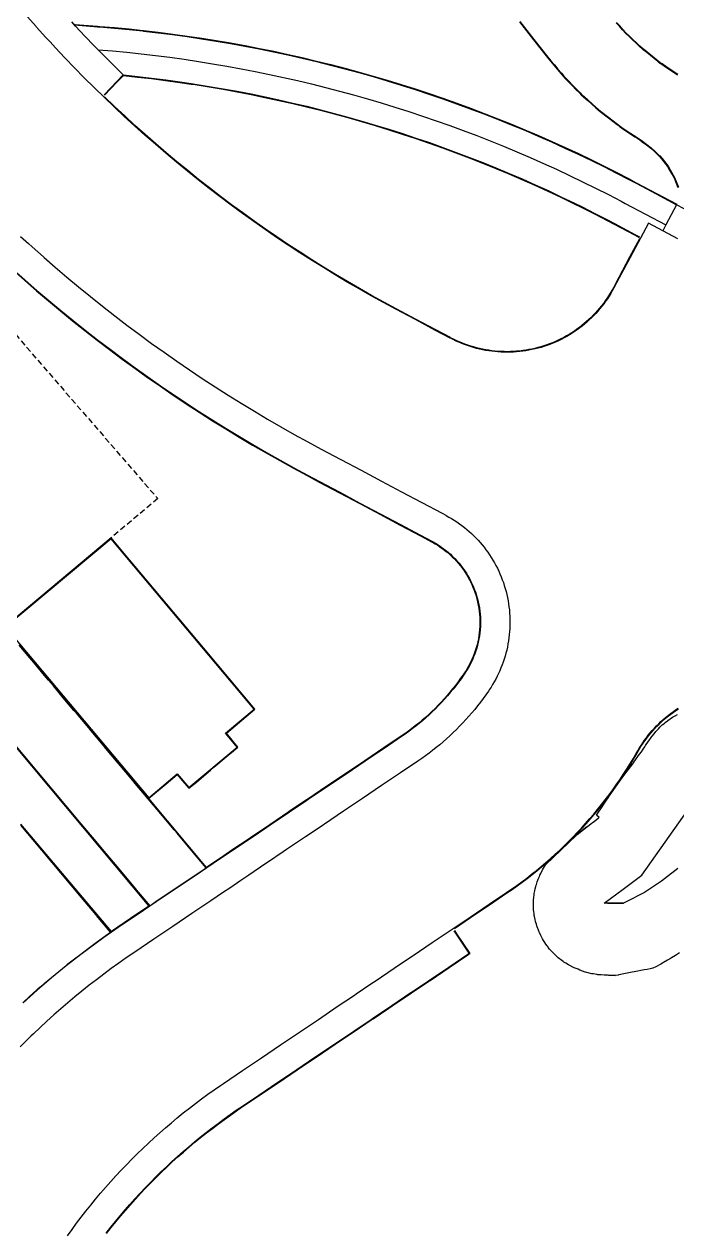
# Model space of a CAD drawing. Header units: metres. Extents: x 337936 to 338461, y 373266 to 374024.
# Drawn here: x 338016.2 to 338044.8, y 373825.8 to 373878.6 of the extents above; entities that cross this region are included whole.
import ezdxf

# ---------------------------------------------------------------- set-up
doc = ezdxf.new("R2010")
doc.units = ezdxf.units.M
doc.linetypes.add('DASHED2', pattern=[0.375, 0.25, -0.125])
for name, color, linetype in [('3D_LINES', 4, 'Continuous'), ('PLOTS EXTERNAL LEVEL', 3, 'Continuous'), ('PLOTS FFL', 1, 'Continuous')]:
    doc.layers.add(name, color=color, linetype=linetype)

msp = doc.modelspace()

# ---------------------------------------------------------------- linework, layer by layer
at = {"layer": '3D_LINES'}
for points in [[(338044.796, 373869.197, 34.028), (338043.506, 373869.884, 34.006), (338042.707, 373868.383, 33.991), (338042.238, 373867.5, 33.975), (338042, 373867.052, 33.968), (338041.932, 373866.928, 33.965), (338041.864, 373866.811, 33.963), (338041.793, 373866.695, 33.961), (338041.718, 373866.582, 33.959), (338041.641, 373866.47, 33.957), (338041.561, 373866.36, 33.955), (338041.478, 373866.252, 33.953), (338041.392, 373866.147, 33.951), (338041.304, 373866.043, 33.949), (338041.213, 373865.942, 33.947), (338041.12, 373865.844, 33.945), (338041.024, 373865.748, 33.943), (338040.925, 373865.654, 33.942), (338040.825, 373865.563, 33.94), (338040.721, 373865.474, 33.938), (338040.616, 373865.388, 33.937), (338040.509, 373865.305, 33.935), (338040.399, 373865.225, 33.934), (338040.287, 373865.147, 33.933), (338040.174, 373865.073, 33.931), (338040.058, 373865.001, 33.93), (338039.941, 373864.933, 33.929), (338039.822, 373864.867, 33.927), (338039.701, 373864.804, 33.926), (338039.579, 373864.745, 33.925), (338039.455, 373864.689, 33.924), (338039.33, 373864.636, 33.923), (338039.204, 373864.586, 33.922), (338039.076, 373864.539, 33.922), (338038.947, 373864.496, 33.921), (338038.817, 373864.456, 33.92), (338038.687, 373864.42, 33.919), (338038.555, 373864.386, 33.918), (338038.422, 373864.357, 33.918), (338038.289, 373864.33, 33.917), (338038.155, 373864.307, 33.916), (338038.02, 373864.288, 33.915), (338037.885, 373864.272, 33.915), (338037.75, 373864.259, 33.914), (338037.615, 373864.25, 33.913), (338037.479, 373864.244, 33.913), (338037.343, 373864.242, 33.912), (338037.207, 373864.244, 33.911), (338037.071, 373864.248, 33.911), (338036.936, 373864.257, 33.91), (338036.8, 373864.269, 33.909), (338036.665, 373864.284, 33.909), (338036.531, 373864.303, 33.908), (338036.397, 373864.325, 33.907), (338036.263, 373864.351, 33.907), (338036.13, 373864.38, 33.906), (338035.998, 373864.412, 33.906), (338035.867, 373864.448, 33.905), (338035.737, 373864.487, 33.904), (338035.608, 373864.53, 33.904), (338035.48, 373864.576, 33.903), (338035.353, 373864.625, 33.903), (338035.228, 373864.677, 33.902), (338035.104, 373864.733, 33.901), (338034.982, 373864.792, 33.901), (338034.857, 373864.855, 33.9), (338034.846, 373864.861, 33.9), (338034.213, 373865.198, 33.898), (338033.33, 373865.667, 33.895), (338032.472, 373866.124, 33.893), (338031.935, 373866.413, 33.892), (338031.403, 373866.706, 33.891), (338030.875, 373867.006, 33.891), (338030.349, 373867.311, 33.891), (338029.827, 373867.622, 33.891), (338029.309, 373867.939, 33.891), (338028.793, 373868.261, 33.892), (338028.282, 373868.588, 33.893), (338027.773, 373868.921, 33.894), (338027.269, 373869.26, 33.896), (338026.768, 373869.603, 33.898), (338026.271, 373869.953, 33.9), (338025.777, 373870.307, 33.903), (338025.287, 373870.667, 33.906), (338024.802, 373871.032, 33.909), (338024.32, 373871.402, 33.912), (338023.842, 373871.778, 33.916), (338023.369, 373872.158, 33.92), (338022.899, 373872.544, 33.925), (338022.434, 373872.934, 33.929), (338021.972, 373873.33, 33.934), (338021.515, 373873.731, 33.939), (338021.063, 373874.136, 33.945), (338020.615, 373874.546, 33.951), (338020.171, 373874.961, 33.957), (338019.732, 373875.381, 33.963), (338019.297, 373875.806, 33.97), (338018.867, 373876.235, 33.976), (338018.441, 373876.669, 33.983), (338018.02, 373877.107, 33.99), (338017.604, 373877.55, 33.996), (338017.37, 373877.803, 34), (338017.194, 373877.996, 33.968), (338016.785, 373878.45, 33.895), (338016.766, 373878.471, 33.891), (338016.385, 373878.904, 33.897)], [(338019.731, 373875.495, 33.984), (338020.293, 373876.074, 34.004), (338020.571, 373876.361, 34.014), (338020.144, 373876.779, 34.021), (338019.722, 373877.202, 34.027), (338019.304, 373877.629, 34.034), (338018.891, 373878.06, 34.041), (338018.483, 373878.496, 34.047), (338018.319, 373878.674, 34.05)], [(338018.435, 373878.548, 34.048), (338018.442, 373878.545, 34.048), (338019.439, 373878.466, 34.051), (338019.546, 373878.457, 34.051), (338020.184, 373878.404, 34.053), (338020.82, 373878.343, 34.055), (338021.422, 373878.28, 34.056), (338021.456, 373878.276, 34.056), (338022.091, 373878.202, 34.056), (338022.725, 373878.121, 34.056), (338023.359, 373878.033, 34.056), (338023.991, 373877.939, 34.056), (338024.623, 373877.838, 34.056), (338025.253, 373877.73, 34.056), (338025.882, 373877.616, 34.056), (338026.51, 373877.494, 34.056), (338027.136, 373877.366, 34.056), (338027.761, 373877.232, 34.056), (338028.385, 373877.091, 34.056), (338029.007, 373876.943, 34.056), (338029.628, 373876.788, 34.056), (338030.246, 373876.627, 34.056), (338030.863, 373876.459, 34.056), (338031.479, 373876.285, 34.056), (338032.092, 373876.104, 34.056), (338032.703, 373875.916, 34.056), (338033.313, 373875.723, 34.056), (338033.92, 373875.522, 34.056), (338034.525, 373875.315, 34.056), (338035.128, 373875.102, 34.056), (338035.728, 373874.882, 34.056), (338036.326, 373874.656, 34.056), (338036.922, 373874.424, 34.056), (338037.515, 373874.185, 34.056), (338038.106, 373873.94, 34.056), (338038.694, 373873.688, 34.056), (338039.279, 373873.43, 34.056), (338039.861, 373873.166, 34.056), (338040.441, 373872.896, 34.056), (338041.017, 373872.62, 34.056), (338041.591, 373872.338, 34.056), (338042.086, 373872.088, 34.056), (338042.086, 373872.088, 34.056), (338042.654, 373871.794, 34.056), (338042.969, 373871.627, 34.056), (338043.852, 373871.158, 34.056), (338044.735, 373870.688, 34.056), (338044.739, 373870.687, 34.056)], [(338018.446, 373878.57, 34.048), (338018.449, 373878.569, 34.048), (338019.441, 373878.491, 34.051), (338019.548, 373878.482, 34.051), (338020.186, 373878.429, 34.053), (338020.823, 373878.368, 34.055), (338021.425, 373878.305, 34.056), (338021.459, 373878.301, 34.056), (338022.094, 373878.227, 34.056), (338022.729, 373878.146, 34.056), (338023.362, 373878.058, 34.056), (338023.995, 373877.964, 34.056), (338024.627, 373877.863, 34.056), (338025.257, 373877.755, 34.056), (338025.887, 373877.64, 34.056), (338026.515, 373877.519, 34.056), (338027.141, 373877.391, 34.056), (338027.767, 373877.256, 34.056), (338028.391, 373877.115, 34.056), (338029.013, 373876.967, 34.056), (338029.634, 373876.812, 34.056), (338030.253, 373876.651, 34.056), (338030.87, 373876.483, 34.056), (338031.486, 373876.309, 34.056), (338032.099, 373876.128, 34.056), (338032.711, 373875.94, 34.056), (338033.32, 373875.746, 34.056), (338033.928, 373875.546, 34.056), (338034.533, 373875.339, 34.056), (338035.136, 373875.125, 34.056), (338035.737, 373874.906, 34.056), (338036.335, 373874.679, 34.056), (338036.931, 373874.447, 34.056), (338037.525, 373874.208, 34.056), (338038.115, 373873.963, 34.056), (338038.704, 373873.711, 34.056), (338039.289, 373873.453, 34.056), (338039.872, 373873.189, 34.056), (338040.451, 373872.919, 34.056), (338041.028, 373872.643, 34.056), (338041.602, 373872.36, 34.056), (338042.098, 373872.11, 34.056), (338042.666, 373871.816, 34.056), (338042.981, 373871.65, 34.056), (338043.864, 373871.18, 34.056), (338044.747, 373870.711, 34.056), (338044.751, 373870.709, 34.056)], [(338019.468, 373877.461, 34.031), (338020.096, 373877.408, 34.031), (338020.723, 373877.348, 34.031), (338021.35, 373877.282, 34.031), (338021.977, 373877.208, 34.031), (338022.602, 373877.129, 34.031), (338023.226, 373877.042, 34.031), (338023.85, 373876.949, 34.031), (338024.472, 373876.849, 34.031), (338025.094, 373876.743, 34.031), (338025.714, 373876.63, 34.031), (338026.333, 373876.51, 34.031), (338026.951, 373876.384, 34.031), (338027.567, 373876.251, 34.031), (338028.182, 373876.111, 34.031), (338028.795, 373875.965, 34.031), (338029.407, 373875.812, 34.031), (338030.017, 373875.653, 34.031), (338030.625, 373875.488, 34.031), (338031.231, 373875.315, 34.031), (338031.836, 373875.137, 34.031), (338032.439, 373874.952, 34.031), (338033.039, 373874.76, 34.031), (338033.638, 373874.562, 34.031), (338034.234, 373874.358, 34.031), (338034.828, 373874.147, 34.031), (338035.42, 373873.93, 34.031), (338036.01, 373873.706, 34.031), (338036.597, 373873.477, 34.031), (338037.181, 373873.241, 34.031), (338037.763, 373872.999, 34.031), (338038.343, 373872.75, 34.031), (338038.92, 373872.496, 34.031), (338039.494, 373872.235, 34.031), (338040.065, 373871.968, 34.031), (338040.633, 373871.695, 34.031), (338041.198, 373871.416, 34.031), (338041.761, 373871.131, 34.031), (338042.32, 373870.84, 34.031), (338042.5, 373870.744, 34.031), (338043.383, 373870.275, 34.031), (338044.266, 373869.806, 34.031), (338044.269, 373869.804, 34.031)], [(338019.749, 373875.478, 33.984), (338020.31, 373876.057, 34.004), (338020.575, 373876.33, 34.013)], [(338020.565, 373876.355, 34.014), (338020.573, 373876.358, 34.014), (338020.573, 373876.358, 34.014), (338021.191, 373876.293, 34.012), (338021.808, 373876.222, 34.011), (338022.425, 373876.143, 34.009), (338023.04, 373876.059, 34.008), (338023.54, 373875.985, 34.006), (338023.709, 373875.959, 34.006), (338024.322, 373875.86, 34.006), (338024.935, 373875.755, 34.006), (338025.546, 373875.644, 34.006), (338026.156, 373875.526, 34.006), (338026.765, 373875.401, 34.006), (338027.372, 373875.27, 34.006), (338027.978, 373875.132, 34.006), (338028.583, 373874.987, 34.006), (338029.186, 373874.837, 34.006), (338029.787, 373874.68, 34.006), (338030.386, 373874.516, 34.006), (338030.984, 373874.346, 34.006), (338031.58, 373874.169, 34.006), (338032.174, 373873.987, 34.006), (338032.766, 373873.797, 34.006), (338033.356, 373873.602, 34.006), (338033.943, 373873.4, 34.006), (338034.529, 373873.192, 34.006), (338035.112, 373872.977, 34.006), (338035.693, 373872.757, 34.006), (338036.272, 373872.53, 34.006), (338036.848, 373872.297, 34.006), (338037.421, 373872.058, 34.006), (338037.992, 373871.812, 34.006), (338038.56, 373871.561, 34.006), (338039.126, 373871.303, 34.006), (338039.689, 373871.04, 34.006), (338040.249, 373870.77, 34.006), (338040.616, 373870.589, 34.006), (338041.171, 373870.309, 34.009), (338041.723, 373870.024, 34.012), (338042.031, 373869.862, 34.013), (338042.913, 373869.392, 34.018), (338043.117, 373869.284, 34.02)], [(338020.573, 373876.332, 34.014), (338020.576, 373876.333, 34.014), (338021.188, 373876.268, 34.012), (338021.805, 373876.197, 34.011), (338022.421, 373876.119, 34.009), (338023.037, 373876.034, 34.008), (338023.536, 373875.96, 34.006), (338023.705, 373875.934, 34.006), (338024.318, 373875.836, 34.006), (338024.93, 373875.731, 34.006), (338025.541, 373875.619, 34.006), (338026.151, 373875.501, 34.006), (338026.76, 373875.376, 34.006), (338027.367, 373875.245, 34.006), (338027.973, 373875.107, 34.006), (338028.577, 373874.963, 34.006), (338029.179, 373874.813, 34.006), (338029.78, 373874.655, 34.006), (338030.38, 373874.492, 34.006), (338030.977, 373874.322, 34.006), (338031.573, 373874.145, 34.006), (338032.166, 373873.963, 34.006), (338032.758, 373873.774, 34.006), (338033.348, 373873.578, 34.006), (338033.935, 373873.376, 34.006), (338034.52, 373873.168, 34.006), (338035.103, 373872.954, 34.006), (338035.684, 373872.733, 34.006), (338036.262, 373872.507, 34.006), (338036.838, 373872.274, 34.006), (338037.411, 373872.035, 34.006), (338037.982, 373871.789, 34.006), (338038.55, 373871.538, 34.006), (338039.116, 373871.28, 34.006), (338039.678, 373871.017, 34.006), (338040.238, 373870.747, 34.006), (338040.605, 373870.566, 34.006), (338041.16, 373870.287, 34.009), (338041.712, 373870.002, 34.012), (338042.019, 373869.839, 34.013), (338042.902, 373869.37, 34.018), (338043.105, 373869.262, 34.02)], [(338043.115, 373869.203, 33.999), (338042.685, 373868.394, 33.991), (338042.216, 373867.511, 33.975), (338041.978, 373867.063, 33.968), (338041.91, 373866.941, 33.965), (338041.842, 373866.824, 33.963), (338041.771, 373866.709, 33.961), (338041.697, 373866.596, 33.959), (338041.621, 373866.484, 33.957), (338041.541, 373866.375, 33.955), (338041.458, 373866.268, 33.953), (338041.373, 373866.163, 33.951), (338041.285, 373866.06, 33.949), (338041.195, 373865.959, 33.947), (338041.102, 373865.861, 33.945), (338041.006, 373865.765, 33.943), (338040.908, 373865.672, 33.942), (338040.808, 373865.581, 33.94), (338040.705, 373865.493, 33.938), (338040.601, 373865.408, 33.937), (338040.494, 373865.325, 33.935), (338040.384, 373865.245, 33.934), (338040.273, 373865.168, 33.933), (338040.16, 373865.094, 33.931), (338040.045, 373865.023, 33.93), (338039.929, 373864.954, 33.929), (338039.81, 373864.889, 33.927), (338039.69, 373864.827, 33.926), (338039.568, 373864.768, 33.925), (338039.445, 373864.712, 33.924), (338039.321, 373864.659, 33.923), (338039.195, 373864.609, 33.922), (338039.068, 373864.563, 33.922), (338038.94, 373864.52, 33.921), (338038.81, 373864.48, 33.92), (338038.68, 373864.444, 33.919), (338038.549, 373864.411, 33.918), (338038.417, 373864.381, 33.918), (338038.284, 373864.355, 33.917), (338038.151, 373864.332, 33.916), (338038.017, 373864.312, 33.915), (338037.883, 373864.296, 33.915), (338037.748, 373864.284, 33.914), (338037.613, 373864.275, 33.913), (338037.478, 373864.269, 33.913), (338037.343, 373864.267, 33.912), (338037.208, 373864.269, 33.911), (338037.072, 373864.273, 33.911), (338036.937, 373864.282, 33.91), (338036.803, 373864.294, 33.909), (338036.668, 373864.309, 33.909), (338036.534, 373864.328, 33.908), (338036.401, 373864.35, 33.907), (338036.268, 373864.375, 33.907), (338036.136, 373864.404, 33.906), (338036.005, 373864.436, 33.906), (338035.874, 373864.472, 33.905), (338035.745, 373864.511, 33.904), (338035.616, 373864.554, 33.904), (338035.489, 373864.599, 33.903), (338035.363, 373864.648, 33.903), (338035.238, 373864.7, 33.902), (338035.115, 373864.756, 33.901), (338034.993, 373864.814, 33.901), (338034.869, 373864.878, 33.9), (338034.857, 373864.883, 33.9), (338034.225, 373865.22, 33.898), (338033.342, 373865.689, 33.895), (338032.484, 373866.146, 33.893), (338031.947, 373866.435, 33.892), (338031.416, 373866.728, 33.891), (338030.887, 373867.028, 33.891), (338030.362, 373867.333, 33.891), (338029.84, 373867.643, 33.891), (338029.322, 373867.96, 33.891), (338028.807, 373868.282, 33.892), (338028.295, 373868.609, 33.893), (338027.787, 373868.942, 33.894), (338027.283, 373869.28, 33.896), (338026.782, 373869.624, 33.898), (338026.285, 373869.973, 33.9), (338025.792, 373870.327, 33.903), (338025.302, 373870.687, 33.906), (338024.817, 373871.052, 33.909), (338024.335, 373871.422, 33.912), (338023.858, 373871.797, 33.916), (338023.384, 373872.178, 33.92), (338022.915, 373872.563, 33.925), (338022.45, 373872.954, 33.929), (338021.989, 373873.349, 33.934), (338021.532, 373873.749, 33.939), (338021.08, 373874.155, 33.945), (338020.632, 373874.565, 33.951), (338020.188, 373874.98, 33.957), (338019.749, 373875.399, 33.963)], [(338045.401, 373870.334, 34.078), (338044.739, 373870.687, 34.056), (338044.269, 373869.804, 34.031), (338044.134, 373869.549, 34.023)], [(338044.739, 373870.687, 34.056), (338044.269, 373869.804, 34.031)], [(338016.084, 373869.306, 33.849), (338016.424, 373868.996, 33.845), (338016.583, 373868.852, 33.866), (338017.083, 373868.408, 33.933), (338017.116, 373868.379, 33.937), (338017.591, 373867.965, 33.933), (338018.103, 373867.529, 33.928), (338018.619, 373867.098, 33.923), (338019.14, 373866.673, 33.919), (338019.665, 373866.253, 33.915), (338020.195, 373865.839, 33.912), (338020.729, 373865.431, 33.908), (338021.267, 373865.028, 33.905), (338021.809, 373864.631, 33.902), (338022.356, 373864.24, 33.9), (338022.907, 373863.855, 33.898), (338023.462, 373863.475, 33.896), (338024.021, 373863.102, 33.894), (338024.584, 373862.734, 33.893), (338025.15, 373862.372, 33.892), (338025.721, 373862.016, 33.891), (338026.295, 373861.667, 33.891), (338026.873, 373861.323, 33.891), (338027.454, 373860.986, 33.891), (338028.039, 373860.655, 33.891), (338028.628, 373860.33, 33.892), (338029.218, 373860.012, 33.893), (338030.079, 373859.554, 33.895), (338030.962, 373859.084, 33.898), (338031.845, 373858.615, 33.901), (338032.728, 373858.145, 33.906), (338033.611, 373857.676, 33.91), (338034.494, 373857.206, 33.916), (338034.655, 373857.121, 33.917), (338034.674, 373857.111, 33.918), (338034.796, 373857.043, 33.919), (338034.913, 373856.974, 33.919), (338035.029, 373856.902, 33.92), (338035.142, 373856.827, 33.921), (338035.254, 373856.749, 33.922), (338035.363, 373856.669, 33.923), (338035.47, 373856.586, 33.924), (338035.575, 373856.499, 33.925), (338035.678, 373856.411, 33.926), (338035.779, 373856.319, 33.927), (338035.877, 373856.225, 33.928), (338035.973, 373856.129, 33.929), (338036.066, 373856.03, 33.93), (338036.157, 373855.929, 33.93), (338036.245, 373855.825, 33.931), (338036.33, 373855.72, 33.932), (338036.413, 373855.612, 33.933), (338036.493, 373855.502, 33.934), (338036.57, 373855.39, 33.935), (338036.644, 373855.276, 33.935), (338036.715, 373855.16, 33.936), (338036.783, 373855.042, 33.937), (338036.848, 373854.923, 33.938), (338036.91, 373854.802, 33.939), (338036.969, 373854.68, 33.939), (338037.024, 373854.556, 33.94), (338037.077, 373854.43, 33.941), (338037.126, 373854.304, 33.942), (338037.172, 373854.176, 33.942), (338037.215, 373854.047, 33.943), (338037.254, 373853.917, 33.944), (338037.29, 373853.786, 33.945), (338037.323, 373853.654, 33.945), (338037.352, 373853.521, 33.946), (338037.378, 373853.387, 33.947), (338037.4, 373853.253, 33.948), (338037.419, 373853.119, 33.948), (338037.434, 373852.984, 33.949), (338037.446, 373852.848, 33.95), (338037.455, 373852.713, 33.951), (338037.46, 373852.577, 33.952), (338037.461, 373852.441, 33.953), (338037.459, 373852.305, 33.954), (338037.454, 373852.169, 33.956), (338037.445, 373852.034, 33.957), (338037.432, 373851.899, 33.958), (338037.416, 373851.764, 33.959), (338037.397, 373851.629, 33.96), (338037.374, 373851.495, 33.962), (338037.348, 373851.362, 33.963), (338037.318, 373851.229, 33.965), (338037.285, 373851.097, 33.966), (338037.248, 373850.966, 33.967), (338037.208, 373850.837, 33.969), (338037.165, 373850.708, 33.971), (338037.119, 373850.58, 33.972), (338037.069, 373850.453, 33.974), (338037.016, 373850.328, 33.975), (338036.96, 373850.205, 33.977), (338036.901, 373850.082, 33.979), (338036.838, 373849.962, 33.981), (338036.773, 373849.843, 33.983), (338036.704, 373849.725, 33.984), (338036.633, 373849.61, 33.986), (338036.556, 373849.493, 33.988), (338036.517, 373849.435, 33.989), (338036.402, 373849.271, 33.992), (338036.286, 373849.11, 33.995), (338036.168, 373848.951, 33.997), (338036.046, 373848.795, 34), (338035.922, 373848.64, 34.003), (338035.795, 373848.488, 34.005), (338035.666, 373848.338, 34.008), (338035.534, 373848.19, 34.011), (338035.4, 373848.045, 34.014), (338035.263, 373847.901, 34.016), (338035.124, 373847.761, 34.019), (338034.982, 373847.622, 34.022), (338034.838, 373847.486, 34.024), (338034.691, 373847.353, 34.027), (338034.543, 373847.222, 34.03), (338034.392, 373847.093, 34.032), (338034.239, 373846.968, 34.035), (338034.084, 373846.844, 34.038), (338033.926, 373846.724, 34.04), (338033.767, 373846.606, 34.043), (338033.606, 373846.491, 34.046), (338033.44, 373846.377, 34.048), (338032.68, 373845.865, 34.058), (338031.851, 373845.306, 34.069), (338031.022, 373844.747, 34.079), (338030.193, 373844.187, 34.089), (338029.364, 373843.628, 34.1), (338029.31, 373843.592, 34.101), (338028.552, 373843.08, 33.991), (338028.535, 373843.069, 33.991), (338027.706, 373842.51, 34.002), (338027.557, 373842.409, 34.004), (338026.877, 373841.951, 34.119), (338026.799, 373841.898, 34.132), (338026.048, 373841.391, 34.142), (338025.699, 373841.156, 34.146), (338025.219, 373840.832, 34.089), (338024.941, 373840.645, 34.056), (338024.39, 373840.273, 34.062), (338023.561, 373839.714, 34.073), (338022.732, 373839.155, 34.083), (338021.903, 373838.595, 34.094), (338021.074, 373838.036, 34.104), (338021.03, 373838.007, 34.105), (338020.699, 373837.78, 34.108), (338020.369, 373837.548, 34.112), (338020.042, 373837.312, 34.116), (338019.718, 373837.072, 34.12), (338019.397, 373836.828, 34.124), (338019.079, 373836.581, 34.127), (338018.763, 373836.329, 34.131), (338018.451, 373836.074, 34.135), (338018.142, 373835.815, 34.139), (338017.836, 373835.552, 34.142), (338017.533, 373835.286, 34.146), (338017.234, 373835.016, 34.15), (338016.937, 373834.742, 34.154), (338016.645, 373834.466, 34.158), (338016.537, 373834.362, 34.159), (338016.354, 373834.184, 34.189), (338016.069, 373833.901, 34.236)], [(338015.758, 373867.828, 33.993), (338016.248, 373867.394, 33.987), (338016.269, 373867.375, 33.987), (338016.785, 373866.927, 33.982), (338017.305, 373866.484, 33.977), (338017.83, 373866.047, 33.973), (338018.359, 373865.616, 33.969), (338018.893, 373865.19, 33.965), (338019.432, 373864.77, 33.961), (338019.974, 373864.355, 33.958), (338020.522, 373863.946, 33.955), (338021.073, 373863.544, 33.952), (338021.629, 373863.146, 33.95), (338022.189, 373862.755, 33.948), (338022.753, 373862.37, 33.946), (338023.321, 373861.99, 33.944), (338023.892, 373861.617, 33.943), (338024.468, 373861.25, 33.942), (338025.048, 373860.889, 33.941), (338025.631, 373860.534, 33.941), (338026.219, 373860.185, 33.941), (338026.809, 373859.842, 33.941), (338027.404, 373859.506, 33.941), (338028.002, 373859.175, 33.942), (338028.603, 373858.852, 33.943), (338029.131, 373858.571, 33.944), (338030.014, 373858.102, 33.947), (338030.897, 373857.632, 33.95), (338031.78, 373857.163, 33.954), (338032.663, 373856.693, 33.959), (338033.546, 373856.224, 33.964), (338034.039, 373855.961, 33.967), (338034.071, 373855.944, 33.968), (338034.189, 373855.877, 33.969), (338034.304, 373855.807, 33.97), (338034.417, 373855.732, 33.972), (338034.527, 373855.654, 33.973), (338034.635, 373855.572, 33.974), (338034.74, 373855.487, 33.975), (338034.841, 373855.398, 33.976), (338034.94, 373855.306, 33.978), (338035.035, 373855.21, 33.979), (338035.127, 373855.111, 33.98), (338035.216, 373855.009, 33.981), (338035.301, 373854.904, 33.982), (338035.383, 373854.796, 33.983), (338035.461, 373854.686, 33.984), (338035.535, 373854.573, 33.985), (338035.605, 373854.457, 33.987), (338035.671, 373854.339, 33.988), (338035.733, 373854.219, 33.989), (338035.791, 373854.097, 33.99), (338035.845, 373853.974, 33.991), (338035.895, 373853.848, 33.992), (338035.94, 373853.72, 33.993), (338035.981, 373853.592, 33.994), (338036.018, 373853.462, 33.994), (338036.05, 373853.33, 33.995), (338036.077, 373853.198, 33.996), (338036.101, 373853.065, 33.997), (338036.119, 373852.931, 33.999), (338036.133, 373852.797, 34), (338036.143, 373852.662, 34.001), (338036.147, 373852.527, 34.002), (338036.148, 373852.392, 34.004), (338036.143, 373852.257, 34.005), (338036.134, 373852.122, 34.007), (338036.121, 373851.987, 34.009), (338036.103, 373851.853, 34.01), (338036.08, 373851.72, 34.012), (338036.053, 373851.588, 34.014), (338036.022, 373851.456, 34.016), (338035.986, 373851.326, 34.018), (338035.945, 373851.197, 34.02), (338035.9, 373851.07, 34.022), (338035.851, 373850.944, 34.024), (338035.798, 373850.82, 34.026), (338035.74, 373850.697, 34.028), (338035.678, 373850.577, 34.031), (338035.613, 373850.459, 34.033), (338035.543, 373850.343, 34.036), (338035.469, 373850.23, 34.038), (338035.416, 373850.152, 34.04), (338035.306, 373849.995, 34.043), (338035.193, 373849.84, 34.046), (338035.077, 373849.687, 34.049), (338034.958, 373849.537, 34.052), (338034.837, 373849.388, 34.054), (338034.713, 373849.242, 34.057), (338034.585, 373849.099, 34.06), (338034.456, 373848.957, 34.063), (338034.323, 373848.819, 34.066), (338034.188, 373848.682, 34.069), (338034.051, 373848.549, 34.072), (338033.911, 373848.417, 34.075), (338033.769, 373848.289, 34.078), (338033.624, 373848.163, 34.081), (338033.477, 373848.04, 34.084), (338033.327, 373847.92, 34.087), (338033.176, 373847.802, 34.09), (338033.022, 373847.688, 34.093), (338032.866, 373847.576, 34.096), (338032.708, 373847.467, 34.098), (338031.946, 373846.953, 34.108), (338031.117, 373846.394, 34.119), (338030.288, 373845.835, 34.129), (338029.459, 373845.276, 34.139), (338028.63, 373844.717, 34.15), (338028.576, 373844.68, 34.151), (338027.818, 373844.169, 34.16), (338027.801, 373844.157, 34.16), (338026.972, 373843.598, 34.171), (338026.823, 373843.498, 34.173), (338026.143, 373843.039, 34.181), (338026.065, 373842.987, 34.182), (338025.314, 373842.48, 34.192), (338024.964, 373842.244, 34.196), (338024.485, 373841.921, 34.202), (338024.207, 373841.733, 34.206), (338024.196, 373841.726, 34.206)], [(338015.775, 373867.847, 33.993), (338016.264, 373867.412, 33.987), (338016.264, 373867.412, 33.987), (338016.286, 373867.394, 33.987), (338016.801, 373866.946, 33.982), (338017.321, 373866.503, 33.977), (338017.846, 373866.067, 33.973), (338018.375, 373865.635, 33.969), (338018.909, 373865.21, 33.965), (338019.447, 373864.79, 33.961), (338019.99, 373864.375, 33.958), (338020.536, 373863.967, 33.955), (338021.088, 373863.564, 33.952), (338021.643, 373863.167, 33.95), (338022.203, 373862.776, 33.948), (338022.767, 373862.391, 33.946), (338023.334, 373862.011, 33.944), (338023.906, 373861.638, 33.943), (338024.482, 373861.271, 33.942), (338025.061, 373860.91, 33.941), (338025.644, 373860.555, 33.941), (338026.231, 373860.206, 33.941), (338026.822, 373859.864, 33.941), (338027.416, 373859.527, 33.941), (338028.014, 373859.197, 33.942), (338028.615, 373858.874, 33.943), (338029.143, 373858.593, 33.944), (338030.026, 373858.124, 33.947), (338030.908, 373857.654, 33.95), (338031.791, 373857.185, 33.954), (338032.674, 373856.715, 33.959), (338033.557, 373856.246, 33.964), (338034.051, 373855.983, 33.967), (338034.083, 373855.966, 33.968), (338034.202, 373855.899, 33.969), (338034.318, 373855.828, 33.97), (338034.431, 373855.753, 33.972), (338034.542, 373855.674, 33.973), (338034.65, 373855.592, 33.974), (338034.756, 373855.506, 33.975), (338034.858, 373855.416, 33.976), (338034.957, 373855.323, 33.978), (338035.053, 373855.227, 33.979), (338035.146, 373855.128, 33.98), (338035.235, 373855.025, 33.981), (338035.321, 373854.919, 33.982), (338035.403, 373854.811, 33.983), (338035.481, 373854.7, 33.984), (338035.556, 373854.586, 33.985), (338035.626, 373854.47, 33.987), (338035.693, 373854.351, 33.988), (338035.756, 373854.231, 33.989), (338035.814, 373854.108, 33.99), (338035.868, 373853.983, 33.991), (338035.918, 373853.857, 33.992), (338035.964, 373853.728, 33.993), (338036.005, 373853.599, 33.994), (338036.042, 373853.468, 33.994), (338036.074, 373853.336, 33.995), (338036.102, 373853.203, 33.996), (338036.125, 373853.069, 33.997), (338036.144, 373852.934, 33.999), (338036.158, 373852.799, 34), (338036.168, 373852.663, 34.001), (338036.172, 373852.527, 34.002), (338036.173, 373852.391, 34.004), (338036.168, 373852.255, 34.005), (338036.159, 373852.12, 34.007), (338036.146, 373851.984, 34.009), (338036.128, 373851.85, 34.01), (338036.105, 373851.715, 34.012), (338036.078, 373851.582, 34.014), (338036.046, 373851.45, 34.016), (338036.01, 373851.319, 34.018), (338035.969, 373851.189, 34.02), (338035.924, 373851.061, 34.022), (338035.874, 373850.934, 34.024), (338035.821, 373850.809, 34.026), (338035.763, 373850.686, 34.028), (338035.701, 373850.565, 34.031), (338035.634, 373850.446, 34.033), (338035.564, 373850.33, 34.036), (338035.49, 373850.216, 34.038), (338035.49, 373850.216, 34.038), (338035.437, 373850.138, 34.04), (338035.327, 373849.98, 34.043), (338035.213, 373849.825, 34.046), (338035.097, 373849.672, 34.049), (338034.978, 373849.521, 34.052), (338034.856, 373849.372, 34.054), (338034.731, 373849.226, 34.057), (338034.604, 373849.082, 34.06), (338034.474, 373848.94, 34.063), (338034.341, 373848.801, 34.066), (338034.206, 373848.665, 34.069), (338034.068, 373848.531, 34.072), (338033.928, 373848.399, 34.075), (338033.785, 373848.27, 34.078), (338033.64, 373848.144, 34.081), (338033.493, 373848.021, 34.084), (338033.343, 373847.9, 34.087), (338033.191, 373847.783, 34.09), (338033.037, 373847.668, 34.093), (338032.88, 373847.556, 34.096), (338032.722, 373847.447, 34.098), (338031.96, 373846.933, 34.108), (338031.131, 373846.374, 34.119), (338030.302, 373845.814, 34.129), (338029.473, 373845.255, 34.139), (338028.644, 373844.696, 34.15), (338028.589, 373844.659, 34.151), (338027.832, 373844.148, 34.16), (338027.815, 373844.137, 34.16), (338026.986, 373843.578, 34.171), (338026.837, 373843.477, 34.173), (338026.157, 373843.018, 34.181), (338026.079, 373842.966, 34.182), (338025.328, 373842.459, 34.192), (338024.978, 373842.224, 34.196), (338024.978, 373842.224, 34.196), (338024.499, 373841.9, 34.202), (338024.221, 373841.712, 34.206), (338023.67, 373841.341, 34.212), (338022.841, 373840.782, 34.223), (338022.012, 373840.222, 34.233), (338021.182, 373839.663, 34.244), (338020.353, 373839.104, 34.254), (338020.059, 373838.903, 34.257), (338019.721, 373838.667, 34.261), (338019.385, 373838.427, 34.265), (338019.052, 373838.182, 34.269), (338018.723, 373837.934, 34.272), (338018.396, 373837.682, 34.276), (338018.072, 373837.426, 34.28), (338017.751, 373837.166, 34.283), (338017.434, 373836.903, 34.287), (338017.119, 373836.635, 34.291), (338016.808, 373836.364, 34.295), (338016.5, 373836.089, 34.298), (338016.195, 373835.811, 34.302)], [(338018.134, 373825.64, 34.317), (338018.33, 373825.913, 34.313), (338018.53, 373826.184, 34.309), (338018.733, 373826.452, 34.305), (338018.939, 373826.718, 34.301), (338019.149, 373826.98, 34.297), (338019.362, 373827.241, 34.293), (338019.578, 373827.498, 34.289), (338019.798, 373827.753, 34.285), (338020.021, 373828.004, 34.281), (338020.247, 373828.254, 34.278), (338020.476, 373828.5, 34.274), (338020.708, 373828.743, 34.27), (338020.943, 373828.983, 34.266), (338021.182, 373829.22, 34.262), (338021.423, 373829.455, 34.258), (338021.667, 373829.686, 34.254), (338021.914, 373829.914, 34.25), (338022.164, 373830.139, 34.246), (338022.417, 373830.36, 34.242), (338022.673, 373830.579, 34.238), (338022.931, 373830.794, 34.234), (338023.192, 373831.006, 34.23), (338023.456, 373831.214, 34.226), (338023.723, 373831.42, 34.222), (338023.992, 373831.621, 34.218), (338024.263, 373831.82, 34.214), (338024.537, 373832.015, 34.21), (338024.814, 373832.207, 34.206), (338024.946, 373832.297, 34.204), (338025.775, 373832.855, 34.194), (338026.604, 373833.414, 34.183), (338027.433, 373833.974, 34.173), (338028.262, 373834.533, 34.162), (338029.091, 373835.092, 34.152), (338029.92, 373835.651, 34.142), (338030.671, 373836.158, 34.132), (338030.749, 373836.21, 34.119), (338031.429, 373836.669, 34.004), (338031.578, 373836.77, 34.002), (338032.407, 373837.329, 33.991), (338032.424, 373837.34, 33.991), (338033.182, 373837.851, 34.101), (338033.236, 373837.888, 34.1), (338034.065, 373838.447, 34.089), (338034.894, 373839.006, 34.079), (338035.723, 373839.565, 34.069), (338036.552, 373840.125, 34.058), (338037.316, 373840.64, 34.048), (338037.537, 373840.791, 34.046), (338037.758, 373840.947, 34.044), (338037.976, 373841.106, 34.042), (338038.192, 373841.269, 34.039), (338038.405, 373841.434, 34.037), (338038.616, 373841.603, 34.035), (338038.825, 373841.774, 34.032), (338039.031, 373841.949, 34.03), (338039.234, 373842.127, 34.028), (338039.435, 373842.307, 34.026), (338039.633, 373842.491, 34.023), (338039.829, 373842.677, 34.021), (338040.022, 373842.866, 34.019), (338040.211, 373843.058, 34.016), (338040.399, 373843.253, 34.014), (338040.583, 373843.451, 34.012), (338040.764, 373843.651, 34.01), (338040.942, 373843.854, 34.007), (338041.118, 373844.059, 34.005), (338041.29, 373844.267, 34.003), (338041.46, 373844.478, 34), (338041.626, 373844.69, 33.998), (338041.789, 373844.906, 33.996), (338041.949, 373845.123, 33.994), (338042.105, 373845.343, 33.991), (338042.259, 373845.566, 33.989), (338042.409, 373845.79, 33.987), (338042.556, 373846.017, 33.984), (338042.7, 373846.246, 33.982), (338042.84, 373846.476, 33.98), (338042.976, 373846.708, 33.977), (338043.045, 373846.828, 33.976), (338043.116, 373846.951, 33.975), (338043.188, 373847.066, 33.973), (338043.262, 373847.18, 33.972), (338043.34, 373847.292, 33.971), (338043.42, 373847.401, 33.97), (338043.503, 373847.509, 33.969), (338043.589, 373847.614, 33.969), (338043.677, 373847.717, 33.968), (338043.768, 373847.818, 33.968), (338043.862, 373847.917, 33.968), (338043.958, 373848.013, 33.968), (338044.057, 373848.106, 33.968), (338044.158, 373848.197, 33.969), (338044.261, 373848.286, 33.969), (338044.367, 373848.371, 33.97), (338044.474, 373848.454, 33.971), (338044.584, 373848.534, 33.972), (338044.696, 373848.612, 33.973), (338044.809, 373848.686, 33.974)], [(338035.032, 373839.069, 34.077), (338035.737, 373839.545, 34.069), (338036.566, 373840.104, 34.058), (338037.33, 373840.619, 34.048), (338037.551, 373840.771, 34.046), (338037.772, 373840.927, 34.044), (338037.991, 373841.086, 34.042), (338038.207, 373841.249, 34.039), (338038.421, 373841.415, 34.037), (338038.632, 373841.583, 34.035), (338038.841, 373841.755, 34.032), (338039.047, 373841.93, 34.03), (338039.251, 373842.108, 34.028), (338039.452, 373842.289, 34.026), (338039.65, 373842.473, 34.023), (338039.846, 373842.659, 34.021), (338040.039, 373842.849, 34.019), (338040.229, 373843.041, 34.016), (338040.417, 373843.236, 34.014), (338040.601, 373843.434, 34.012), (338040.783, 373843.634, 34.01), (338040.961, 373843.837, 34.007), (338041.137, 373844.043, 34.005), (338041.31, 373844.251, 34.003), (338041.479, 373844.462, 34), (338041.646, 373844.675, 33.998), (338041.809, 373844.891, 33.996), (338041.969, 373845.109, 33.994), (338042.126, 373845.329, 33.991), (338042.28, 373845.552, 33.989), (338042.43, 373845.776, 33.987), (338042.577, 373846.003, 33.984), (338042.721, 373846.232, 33.982), (338042.861, 373846.464, 33.98), (338042.998, 373846.696, 33.977), (338043.066, 373846.816, 33.976), (338043.138, 373846.938, 33.975), (338043.209, 373847.053, 33.973), (338043.283, 373847.166, 33.972), (338043.36, 373847.277, 33.971), (338043.44, 373847.386, 33.97), (338043.523, 373847.493, 33.969), (338043.608, 373847.598, 33.969), (338043.696, 373847.701, 33.968), (338043.787, 373847.801, 33.968), (338043.88, 373847.899, 33.968), (338043.976, 373847.995, 33.968), (338044.074, 373848.088, 33.968), (338044.174, 373848.179, 33.969), (338044.277, 373848.266, 33.969), (338044.382, 373848.352, 33.97), (338044.489, 373848.434, 33.971), (338044.598, 373848.514, 33.972), (338044.71, 373848.591, 33.973), (338044.823, 373848.665, 33.974)], [(338040.75, 373843.441, 33.93), (338040.549, 373843.285, 33.949), (338040.825, 373843.5, 33.936), (338040.549, 373843.285, 33.949), (338040.998, 373843.635, 33.92), (338041.073, 373843.693, 33.916), (338041.136, 373843.743, 33.912), (338041.313, 373843.88, 33.895), (338041.338, 373843.9, 33.893), (338041.36, 373843.917, 33.89), (338041.239, 373844.016, 33.942), (338041.325, 373844.144, 33.946), (338041.458, 373844.339, 33.951), (338041.593, 373844.539, 33.955), (338041.652, 373844.626, 33.955), (338041.785, 373844.823, 33.958), (338041.799, 373844.844, 33.958), (338042.244, 373845.492, 33.958), (338042.373, 373845.663, 33.952), (338042.391, 373845.686, 33.951), (338042.535, 373845.876, 33.944), (338042.585, 373845.942, 33.943), (338042.731, 373846.135, 33.934), (338042.874, 373846.322, 33.925), (338042.878, 373846.328, 33.924), (338043.123, 373846.68, 33.91), (338043.2, 373846.79, 33.908), (338043.273, 373846.896, 33.904), (338043.346, 373847, 33.9), (338043.384, 373847.054, 33.899), (338043.418, 373847.103, 33.898), (338043.49, 373847.206, 33.898), (338043.563, 373847.31, 33.898), (338043.605, 373847.37, 33.897), (338043.662, 373847.452, 33.898), (338043.678, 373847.473, 33.898), (338043.755, 373847.573, 33.899), (338043.826, 373847.665, 33.902), (338043.846, 373847.687, 33.901), (338043.933, 373847.78, 33.901), (338043.946, 373847.794, 33.9), (338044.008, 373847.862, 33.901), (338044.035, 373847.885, 33.901), (338044.129, 373847.971, 33.899), (338044.143, 373847.983, 33.899), (338044.206, 373848.04, 33.899), (338044.24, 373848.066, 33.898), (338044.341, 373848.141, 33.896), (338044.357, 373848.153, 33.895), (338044.419, 373848.199, 33.895), (338044.46, 373848.225, 33.893), (338044.566, 373848.291, 33.89), (338044.671, 373848.355, 33.888), (338044.775, 373848.419, 33.887)], [(338042.401, 373840.781, 32.9), (338043.228, 373841.392, 32.9), (338045.436, 373844.528, 32.9)], [(338044.865, 373838.002, 33.427), (338044.691, 373837.89, 33.426), (338044.522, 373837.786, 33.424), (338044.479, 373837.76, 33.425), (338044.341, 373837.678, 33.427), (338044.265, 373837.633, 33.429), (338044.245, 373837.622, 33.429), (338044.048, 373837.51, 33.433), (338043.828, 373837.392, 33.437), (338043.706, 373837.328, 33.439), (338043.588, 373837.305, 33.442), (338043.456, 373837.279, 33.444), (338043.32, 373837.253, 33.447), (338043.183, 373837.226, 33.449), (338043.047, 373837.2, 33.452), (338042.796, 373837.151, 33.456), (338042.215, 373837.038, 33.449), (338042.182, 373837.031, 33.449), (338042.068, 373837.009, 33.448), (338041.768, 373837.019, 33.445), (338042.068, 373837.009, 33.448), (338041.721, 373837.02, 33.446), (338041.584, 373837.025, 33.444), (338041.574, 373837.025, 33.444), (338041.447, 373837.034, 33.444), (338041.444, 373837.035, 33.444), (338041.301, 373837.045, 33.442), (338041.276, 373837.05, 33.442), (338041.234, 373837.056, 33.443), (338041.107, 373837.077, 33.441), (338041.031, 373837.09, 33.448), (338040.767, 373837.157, 33.473), (338040.752, 373837.162, 33.474), (338040.511, 373837.246, 33.496), (338040.434, 373837.28, 33.503), (338040.26, 373837.35, 33.519), (338040.018, 373837.473, 33.54), (338039.898, 373837.548, 33.55), (338039.875, 373837.563, 33.551), (338039.817, 373837.6, 33.547), (338039.788, 373837.618, 33.553), (338039.72, 373837.67, 33.571), (338039.573, 373837.783, 33.558), (338039.543, 373837.81, 33.554), (338039.374, 373837.967, 33.533), (338039.373, 373837.967, 33.533), (338039.234, 373838.12, 33.543), (338039.19, 373838.168, 33.532), (338039.136, 373838.24, 33.516), (338039.112, 373838.272, 33.512), (338039.088, 373838.303, 33.505), (338039.035, 373838.373, 33.495), (338039.026, 373838.385, 33.494), (338038.983, 373838.454, 33.485), (338038.925, 373838.546, 33.476), (338038.882, 373838.614, 33.472), (338038.866, 373838.647, 33.469), (338038.81, 373838.757, 33.463), (338038.759, 373838.856, 33.459), (338038.752, 373838.873, 33.459), (338038.703, 373838.996, 33.455), (338038.658, 373839.107, 33.453), (338038.653, 373839.122, 33.453), (338038.614, 373839.253, 33.451), (338038.59, 373839.332, 33.463), (338038.58, 373839.366, 33.464), (338038.56, 373839.46, 33.462), (338038.532, 373839.594, 33.464), (338038.524, 373839.631, 33.465), (338038.513, 373839.729, 33.466), (338038.506, 373839.787, 33.486), (338038.493, 373839.899, 33.493), (338038.492, 373839.925, 33.493), (338038.488, 373840.059, 33.5), (338038.487, 373840.095, 33.514), (338038.485, 373840.169, 33.521), (338038.489, 373840.227, 33.525), (338038.492, 373840.285, 33.531), (338038.495, 373840.337, 33.55), (338038.499, 373840.406, 33.558), (338038.501, 373840.438, 33.563), (338038.514, 373840.524, 33.572), (338038.517, 373840.546, 33.58), (338038.525, 373840.596, 33.6), (338038.542, 373840.704, 33.617), (338038.567, 373840.804, 33.653), (338038.59, 373840.9, 33.67), (338038.606, 373840.964, 33.685), (338038.614, 373840.986, 33.689), (338038.656, 373841.11, 33.732), (338038.678, 373841.173, 33.748), (338038.693, 373841.217, 33.762), (338038.746, 373841.335, 33.798), (338038.771, 373841.391, 33.812), (338038.793, 373841.44, 33.827), (338038.802, 373841.461, 33.833), (338038.804, 373841.463, 33.834), (338038.899, 373841.654, 33.889), (338038.922, 373841.7, 33.901), (338039.016, 373841.853, 33.935), (338040.363, 373843.14, 33.959), (338040.4, 373843.168, 33.962), (338040.526, 373843.267, 33.951), (338040.549, 373843.285, 33.949)], [(338044.788, 373841.681, 32.9), (338044.083, 373841.13, 32.9), (338043.331, 373840.644, 32.9), (338042.539, 373840.226, 32.9), (338042.415, 373840.169, 32.9), (338041.725, 373840.169, 32.9), (338042.415, 373840.169, 32.9), (338041.574, 373840.169, 32.9), (338042.401, 373840.781, 32.9)], [(338021.69, 373840.036, 34.237), (338021.168, 373839.684, 34.244), (338020.339, 373839.125, 34.254), (338020.053, 373838.93, 34.257)], [(338019.818, 373825.751, 34.354), (338020.02, 373826.008, 34.35), (338020.226, 373826.263, 34.346), (338020.434, 373826.515, 34.342), (338020.646, 373826.765, 34.338), (338020.861, 373827.011, 34.334), (338021.079, 373827.255, 34.33), (338021.301, 373827.496, 34.326), (338021.525, 373827.734, 34.322), (338021.753, 373827.969, 34.317), (338021.983, 373828.202, 34.313), (338022.217, 373828.431, 34.309), (338022.453, 373828.657, 34.305), (338022.693, 373828.88, 34.301), (338022.935, 373829.1, 34.297), (338023.18, 373829.317, 34.293), (338023.428, 373829.531, 34.289), (338023.679, 373829.741, 34.285), (338023.932, 373829.948, 34.281), (338024.188, 373830.152, 34.277), (338024.447, 373830.352, 34.273), (338024.708, 373830.549, 34.269), (338024.972, 373830.743, 34.265), (338025.238, 373830.933, 34.261), (338025.507, 373831.12, 34.257), (338025.666, 373831.228, 34.254), (338026.495, 373831.787, 34.244), (338027.324, 373832.347, 34.233), (338028.153, 373832.906, 34.223), (338028.982, 373833.465, 34.212), (338029.811, 373834.024, 34.202), (338030.64, 373834.583, 34.192), (338031.391, 373835.09, 34.182), (338031.469, 373835.143, 34.181), (338032.149, 373835.601, 34.173), (338032.149, 373835.601, 34.173), (338032.298, 373835.702, 34.171), (338033.127, 373836.261, 34.16), (338033.144, 373836.272, 34.16), (338033.902, 373836.783, 34.151), (338033.956, 373836.82, 34.15), (338034.785, 373837.379, 34.139), (338035.614, 373837.938, 34.129), (338035.684, 373837.986, 34.128), (338035.125, 373838.815, 34.103), (338035.026, 373838.963, 34.099)], [(338019.838, 373825.735, 34.354), (338020.04, 373825.993, 34.35), (338020.245, 373826.247, 34.346), (338020.453, 373826.499, 34.342), (338020.665, 373826.748, 34.338), (338020.88, 373826.995, 34.334), (338021.098, 373827.238, 34.33), (338021.319, 373827.479, 34.326), (338021.543, 373827.717, 34.322), (338021.771, 373827.952, 34.317), (338022.001, 373828.184, 34.313), (338022.234, 373828.413, 34.309), (338022.471, 373828.639, 34.305), (338022.71, 373828.862, 34.301), (338022.952, 373829.081, 34.297), (338023.197, 373829.298, 34.293), (338023.444, 373829.511, 34.289), (338023.695, 373829.722, 34.285), (338023.948, 373829.929, 34.281), (338024.204, 373830.132, 34.277), (338024.462, 373830.332, 34.273), (338024.723, 373830.529, 34.269), (338024.987, 373830.723, 34.265), (338025.253, 373830.913, 34.261), (338025.521, 373831.1, 34.257), (338025.68, 373831.207, 34.254), (338026.509, 373831.767, 34.244), (338027.338, 373832.326, 34.233), (338028.167, 373832.885, 34.223), (338028.996, 373833.444, 34.212), (338029.825, 373834.003, 34.202), (338030.654, 373834.563, 34.192), (338031.405, 373835.069, 34.182), (338031.483, 373835.122, 34.181), (338032.163, 373835.581, 34.173), (338032.312, 373835.681, 34.171), (338033.141, 373836.24, 34.16), (338033.158, 373836.252, 34.16), (338033.916, 373836.763, 34.151), (338033.97, 373836.799, 34.15), (338034.799, 373837.359, 34.139), (338035.628, 373837.918, 34.129), (338035.719, 373837.979, 34.128), (338035.146, 373838.829, 34.103), (338035.046, 373838.977, 34.099)]]:
    msp.add_polyline3d(points, dxfattribs=at)
at = {"layer": '3D_LINES', "linetype": 'Continuous'}
for points in [[(338037.874, 373878.684, 34.003), (338038.49, 373877.896, 33.996), (338039.097, 373877.12, 33.988), (338039.23, 373876.962, 33.987), (338039.382, 373876.781, 33.986), (338039.535, 373876.6, 33.984), (338039.687, 373876.418, 33.982), (338039.8, 373876.285, 33.981), (338039.845, 373876.238, 33.981), (338040.01, 373876.069, 33.979), (338040.175, 373875.899, 33.977), (338040.34, 373875.729, 33.976), (338040.506, 373875.559, 33.974), (338040.572, 373875.491, 33.973), (338040.679, 373875.396, 33.973), (338040.856, 373875.238, 33.971), (338041.033, 373875.081, 33.969), (338041.211, 373874.923, 33.968), (338041.399, 373874.756, 33.966), (338041.761, 373874.479, 33.963), (338041.949, 373874.334, 33.961), (338042.137, 373874.19, 33.96), (338042.278, 373874.082, 33.958), (338042.329, 373874.048, 33.958), (338042.526, 373873.917, 33.957), (338042.724, 373873.787, 33.955), (338042.922, 373873.656, 33.953), (338043.043, 373873.576, 33.957), (338043.129, 373873.519, 33.96), (338043.237, 373873.441, 33.963), (338043.431, 373873.302, 33.97), (338043.618, 373873.161, 33.978), (338043.794, 373872.993, 33.987), (338043.953, 373872.841, 33.996), (338043.995, 373872.8, 33.998), (338044.083, 373872.689, 34.005), (338044.187, 373872.557, 34.007), (338044.344, 373872.357, 34.017), (338044.432, 373872.205, 34.024), (338044.627, 373871.87, 34.034), (338044.8, 373871.443, 34.047)], [(338037.894, 373878.699, 34.003), (338038.51, 373877.911, 33.996), (338039.117, 373877.135, 33.988), (338039.249, 373876.978, 33.987), (338039.401, 373876.797, 33.986), (338039.554, 373876.616, 33.984), (338039.707, 373876.434, 33.982), (338039.818, 373876.301, 33.981), (338039.863, 373876.256, 33.981), (338040.028, 373876.086, 33.979), (338040.193, 373875.916, 33.977), (338040.358, 373875.747, 33.976), (338040.524, 373875.577, 33.974), (338040.589, 373875.509, 33.973), (338040.696, 373875.414, 33.973), (338040.873, 373875.257, 33.971), (338041.05, 373875.1, 33.969), (338041.227, 373874.942, 33.968), (338041.415, 373874.775, 33.966), (338041.776, 373874.498, 33.963), (338041.964, 373874.354, 33.961), (338042.152, 373874.21, 33.96), (338042.292, 373874.102, 33.958), (338042.343, 373874.069, 33.958), (338042.54, 373873.938, 33.957), (338042.738, 373873.807, 33.955), (338042.935, 373873.677, 33.953), (338043.056, 373873.597, 33.957), (338043.143, 373873.539, 33.96), (338043.252, 373873.461, 33.963), (338043.445, 373873.323, 33.97), (338043.634, 373873.18, 33.978), (338043.811, 373873.011, 33.987), (338043.97, 373872.859, 33.996), (338044.014, 373872.817, 33.998), (338044.103, 373872.704, 34.005), (338044.207, 373872.572, 34.007), (338044.365, 373872.372, 34.017), (338044.454, 373872.218, 34.024), (338044.65, 373871.881, 34.034), (338044.823, 373871.453, 34.047)], [(338044.776, 373876.353, 34.033), (338044.606, 373876.468, 34.035), (338044.433, 373876.585, 34.037), (338044.262, 373876.701, 34.039), (338044.09, 373876.817, 34.041), (338043.998, 373876.88, 34.042), (338043.921, 373876.942, 34.043), (338043.759, 373877.072, 34.044), (338043.597, 373877.202, 34.046), (338043.435, 373877.332, 34.048), (338043.273, 373877.462, 34.05), (338043.233, 373877.494, 34.05), (338043.12, 373877.602, 34.051), (338042.969, 373877.745, 34.053), (338042.818, 373877.888, 34.055), (338042.668, 373878.031, 34.057), (338042.522, 373878.169, 34.058), (338042.379, 373878.329, 34.06), (338042.24, 373878.484, 34.062), (338042.101, 373878.638, 34.064)], [(338044.79, 373876.373, 34.033), (338044.62, 373876.489, 34.035), (338044.447, 373876.605, 34.037), (338044.276, 373876.722, 34.039), (338044.104, 373876.838, 34.041), (338044.013, 373876.9, 34.042), (338043.936, 373876.961, 34.043), (338043.775, 373877.091, 34.044), (338043.613, 373877.222, 34.046), (338043.451, 373877.352, 34.048), (338043.289, 373877.482, 34.05), (338043.25, 373877.513, 34.05), (338043.137, 373877.62, 34.051), (338042.986, 373877.763, 34.053), (338042.835, 373877.906, 34.055), (338042.685, 373878.049, 34.057), (338042.54, 373878.186, 34.058), (338042.397, 373878.345, 34.06), (338042.258, 373878.5, 34.062), (338042.12, 373878.655, 34.064)], [(338011.487, 373852.221, 34.05), (338021.69, 373840.036, 34.237)], [(338015.51, 373847.465, 33.974), (338018.723, 373843.636, 34.052), (338019.366, 373842.87, 34.068), (338019.811, 373842.34, 34.079), (338020.443, 373841.587, 34.131), (338021.103, 373840.8, 34.184), (338021.137, 373840.759, 34.187), (338021.724, 373840.059, 34.235), (338021.988, 373840.237, 34.232), (338022.797, 373840.782, 34.222), (338022.859, 373840.824, 34.222), (338023.667, 373841.369, 34.212), (338024.184, 373841.718, 34.205), (338023.567, 373842.453, 34.19), (338022.919, 373843.224, 34.174), (338022.795, 373843.372, 34.171), (338022.28, 373843.986, 34.158), (338021.658, 373844.728, 34.143), (338021.091, 373845.403, 34.068), (338020.987, 373845.527, 34.126), (338020.448, 373846.169, 34.066), (338020.345, 373846.293, 34.111), (338019.805, 373846.935, 34.064), (338019.702, 373847.059, 34.095), (338019.163, 373847.701, 34.062), (338019.059, 373847.825, 34.079), (338018.52, 373848.467, 34.06), (338018.416, 373848.591, 34.063), (338017.948, 373849.149, 34.058), (338017.774, 373849.357, 34.048), (338017.517, 373849.662, 34.042), (338017.305, 373849.915, 34.055), (338017.131, 373850.123, 34.033), (338016.662, 373850.681, 34.053), (338016.488, 373850.889, 34.025), (338016.019, 373851.447, 34.051)], [(338021.677, 373844.744, 34.143), (338024.196, 373841.726, 34.206)], [(338016.177, 373835.815, 34.302), (338016.475, 373836.089, 34.298), (338016.78, 373836.369, 34.294), (338016.873, 373836.454, 34.293), (338017.107, 373836.65, 34.291), (338017.121, 373836.662, 34.291), (338017.433, 373836.922, 34.287), (338017.755, 373837.19, 34.283), (338018.07, 373837.453, 34.279), (338018.153, 373837.523, 34.278), (338018.388, 373837.7, 34.276), (338018.712, 373837.945, 34.272), (338019.036, 373838.19, 34.268), (338019.386, 373838.455, 34.265), (338019.483, 373838.529, 34.263), (338019.713, 373838.691, 34.261), (338020.017, 373838.905, 34.258), (338019.406, 373839.633, 34.253), (338019.386, 373839.657, 34.253), (338018.743, 373840.423, 34.249), (338017.016, 373842.481, 34.216), (338016.7, 373842.858, 34.212), (338016.092, 373843.582, 34.204)], [(338020.053, 373838.93, 34.257), (338016.095, 373843.617, 34.204)], [(338020.078, 373838.916, 34.257), (338020.078, 373838.916, 34.257)]]:
    msp.add_polyline3d(points, dxfattribs=at)
at = {"layer": '3D_LINES', "linetype": 'DASHED2'}
for points in [[(338014.875, 373866.16, 33.917), (338022.076, 373857.846, 34.013)], [(338022.076, 373857.846, 34.013), (338020.038, 373856.133, 34.05)]]:
    msp.add_polyline3d(points, dxfattribs=at)
at = {"layer": 'PLOTS EXTERNAL LEVEL', "linetype": 'Continuous'}
msp.add_polyline3d([(338016.035, 373851.468, 34.052), (338016.507, 373850.905, 34.025), (338016.677, 373850.702, 34.054), (338017.15, 373850.139, 34.034), (338017.32, 373849.936, 34.056), (338017.534, 373849.681, 34.042), (338017.793, 373849.373, 34.048), (338017.963, 373849.17, 34.058), (338018.435, 373848.607, 34.064), (338018.534, 373848.489, 34.06), (338019.078, 373847.841, 34.08), (338019.177, 373847.723, 34.062), (338019.721, 373847.075, 34.096), (338019.82, 373846.957, 34.064), (338020.364, 373846.309, 34.111), (338020.463, 373846.191, 34.066), (338021.007, 373845.543, 34.127), (338021.106, 373845.425, 34.068), (338021.677, 373844.744, 34.143), (338022.443, 373845.386, 34.067), (338022.927, 373845.792, 34.065), (338023.158, 373845.517, 34.084), (338023.433, 373845.189, 34.097), (338023.762, 373845.465, 34.085), (338024.384, 373845.987, 34.083), (338024.526, 373846.106, 34.08), (338025.152, 373846.631, 34.078), (338025.29, 373846.747, 34.075), (338025.58, 373846.99, 34.074), (338025.073, 373847.594, 34.055), (338026.323, 373848.642, 34.05), (338024.073, 373851.324, 34.2), (338023.301, 373852.244, 34.2), (338020.538, 373855.537, 34.073), (338020.038, 373856.133, 34.05), (338020.038, 373856.133, 34.05), (338016.974, 373853.561, 34.05), (338015.442, 373852.276, 34.05)], dxfattribs=at)
at = {"layer": 'PLOTS FFL', "linetype": 'Continuous', "elevation": 34.2}
msp.add_lwpolyline([(338020.035, 373856.097), (338015.427, 373852.231), (338021.68, 373844.779), (338022.93, 373845.827), (338023.436, 373845.224), (338025.544, 373846.994), (338025.038, 373847.597), (338026.288, 373848.645)], close=True, dxfattribs=at)

doc.saveas('drawing.dxf')
